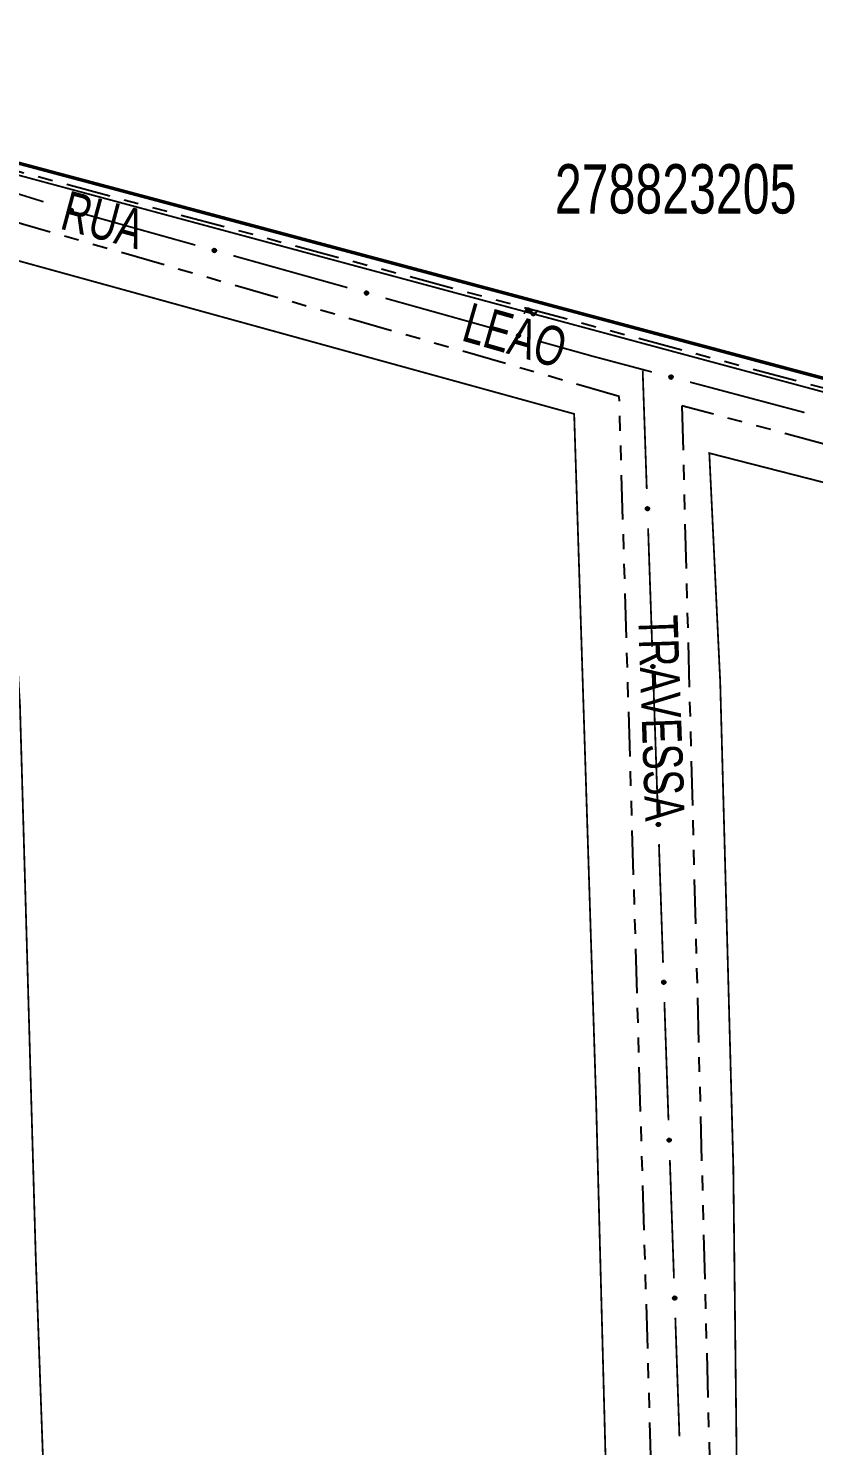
# Model space of a CAD drawing. Extents: x 205807 to 207855, y 4874692 to 4876446.
# Drawn here: x 206377.4 to 206456.9, y 4875263.7 to 4875407.2 of the extents above; entities that cross this region are included whole.
import ezdxf

# ---------------------------------------------------------------- set-up
doc = ezdxf.new("R2010")
doc.units = 0
doc.header["$LTSCALE"] = 1.5
doc.header["$MEASUREMENT"] = 0
doc.linetypes.add('TRACO_25', pattern=[8, 3, -1, 1, -1, 1, -1])
for name, color, linetype in [('CD_MALHA_LOTES', 7, 'CONTINUOUS'), ('CD_TXT_QUADRA', 7, 'CONTINUOUS'), ('RU-QUADRA', 210, 'CONTINUOUS'), ('SV-EIXO-RUA-N-PAV', 6, 'CONTINUOUS'), ('SV-RUA-NAO-PAV', 7, 'CONTINUOUS'), ('SV-TXT-RUA-N-PAV', 7, 'CONTINUOUS')]:
    doc.layers.add(name, color=color, linetype=linetype)
doc.styles.add('ARIAL', font='ARIAL.SHX')

msp = doc.modelspace()

# ---------------------------------------------------------------- linework, layer by layer
at = {"layer": 'CD_MALHA_LOTES', "linetype": 'Continuous', "const_width": 0.35, "flags": 128}
msp.add_lwpolyline([(206488.867871, 4875363.483555), (206370.643294, 4875395.08176)], dxfattribs=at)
at = {"layer": 'RU-QUADRA', "linetype": 'Continuous', "const_width": 0.18, "flags": 128}
for points in [[(206370.172685, 4875407.883727), (206370.639646, 4875393.874907), (206491.348981, 4875361.36277), (206477.4569, 4875454.404684)], [(206376.517047, 4875338.648724), (206375.884956, 4875349.547173), (206375.380263, 4875358.914894), (206374.142032, 4875384.26973), (206432.654141, 4875368.1513), (206434.862145, 4875299.040771), (206437.40135, 4875203.213393), (206380.434844, 4875198.797385), (206380.434066, 4875218.348207), (206379.69159, 4875238.77867), (206378.11644, 4875282.701541)], [(206479.558369, 4875206.172711), (206449.740812, 4875204.006396), (206449.665629, 4875213.936201), (206448.772571, 4875291.975158), (206447.447768, 4875340.992849), (206446.343766, 4875364.176892), (206492.932653, 4875352.25367), (206497.127861, 4875349.824866), (206499.115064, 4875345.188057), (206499.556665, 4875340.551249), (206503.972673, 4875263.271105), (206507.72628, 4875208.291803)]]:
    msp.add_lwpolyline(points, close=True, dxfattribs=at)
at = {"layer": 'SV-EIXO-RUA-N-PAV', "const_width": 0.18}
for points in [[(206367.435305, 4875393.197152), (206378.896075, 4875389.640361)], [(206382.724852, 4875388.48365), (206394.281259, 4875385.251088)], [(206398.133395, 4875384.173568), (206409.689802, 4875380.941006)], [(206413.541938, 4875379.863486), (206425.098345, 4875376.630924)], [(206428.950481, 4875375.553404), (206433.76565, 4875374.206503)], [(206433.76565, 4875374.206503), (206434.432667, 4875374.019925)], [(206434.432667, 4875374.019925), (206440.528357, 4875372.399552)], [(206439.595766, 4875372.544754), (206440.007541, 4875360.551821)], [(206444.394107, 4875371.371947), (206455.991359, 4875368.289133)], [(206440.144799, 4875356.554177), (206440.556574, 4875344.561244)], [(206440.693832, 4875340.563599), (206441.105606, 4875328.570666)], [(206441.242864, 4875324.573022), (206441.551695, 4875315.578322)], [(206441.551695, 4875315.578322), (206441.562661, 4875315.258937)], [(206441.562661, 4875315.258937), (206441.65539, 4875312.580115)], [(206441.793768, 4875308.582509), (206442.208904, 4875296.589692)], [(206442.347283, 4875292.592087), (206442.762419, 4875280.599269)], [(206442.900798, 4875276.601664), (206443.315934, 4875264.608847)]]:
    msp.add_lwpolyline(points, dxfattribs=at)
at = {"layer": 'SV-EIXO-RUA-N-PAV'}
for points in [[(206381.586579, 4875388.916354), (206381.628856, 4875388.940944), (206381.670219, 4875388.953434), (206381.707716, 4875388.953921), (206381.740964, 4875388.945711), (206381.774032, 4875388.933481), (206381.804651, 4875388.913795), (206381.833794, 4875388.884418), (206381.85876, 4875388.842182), (206381.868769, 4875388.798968), (206381.871213, 4875388.762232), (206381.864649, 4875388.72707), (206381.85223, 4875388.695146), (206381.830729, 4875388.664017), (206381.80067, 4875388.634773), (206381.757593, 4875388.610697), (206381.716957, 4875388.598731), (206381.680675, 4875388.599213), (206381.645368, 4875388.606036), (206381.611758, 4875388.618926), (206381.581814, 4875388.638424), (206381.552424, 4875388.668741), (206381.529225, 4875388.711574), (206381.516828, 4875388.751967), (206381.516799, 4875388.788245), (206381.5243, 4875388.822854), (206381.536163, 4875388.85617), (206381.55467, 4875388.887773), (206381.586579, 4875388.916354)], [(206396.098611, 4875384.857044), (206396.140888, 4875384.881634), (206396.182252, 4875384.894124), (206396.219749, 4875384.894611), (206396.252996, 4875384.886401), (206396.286064, 4875384.874171), (206396.316683, 4875384.854485), (206396.345827, 4875384.825108), (206396.370792, 4875384.782872), (206396.380801, 4875384.739658), (206396.383246, 4875384.702922), (206396.376681, 4875384.66776), (206396.364262, 4875384.635836), (206396.342762, 4875384.604707), (206396.312703, 4875384.575463), (206396.269625, 4875384.551387), (206396.22899, 4875384.539421), (206396.192708, 4875384.539903), (206396.157401, 4875384.546726), (206396.123791, 4875384.559616), (206396.093846, 4875384.579114), (206396.064457, 4875384.609431), (206396.041257, 4875384.652264), (206396.02886, 4875384.692657), (206396.028832, 4875384.728935), (206396.036332, 4875384.763544), (206396.048195, 4875384.79686), (206396.066703, 4875384.828463), (206396.098611, 4875384.857044)], [(206411.507154, 4875380.546962), (206411.549431, 4875380.571552), (206411.590795, 4875380.584042), (206411.628292, 4875380.584529), (206411.661539, 4875380.576319), (206411.694607, 4875380.564089), (206411.725226, 4875380.544403), (206411.75437, 4875380.515026), (206411.779335, 4875380.47279), (206411.789344, 4875380.429576), (206411.791789, 4875380.39284), (206411.785224, 4875380.357678), (206411.772805, 4875380.325754), (206411.751305, 4875380.294625), (206411.721246, 4875380.265381), (206411.678168, 4875380.241305), (206411.637532, 4875380.229339), (206411.601251, 4875380.229821), (206411.565944, 4875380.236644), (206411.532334, 4875380.249534), (206411.502389, 4875380.269032), (206411.473, 4875380.299349), (206411.4498, 4875380.342182), (206411.437403, 4875380.382575), (206411.437375, 4875380.418853), (206411.444875, 4875380.453462), (206411.456738, 4875380.486778), (206411.475245, 4875380.518381), (206411.507154, 4875380.546962)], [(206426.915697, 4875376.23688), (206426.957974, 4875376.26147), (206426.999337, 4875376.27396), (206427.036835, 4875376.274447), (206427.070082, 4875376.266237), (206427.10315, 4875376.254007), (206427.133769, 4875376.234321), (206427.162913, 4875376.204944), (206427.187878, 4875376.162708), (206427.197887, 4875376.119494), (206427.200331, 4875376.082758), (206427.193767, 4875376.047596), (206427.181348, 4875376.015672), (206427.159848, 4875375.984543), (206427.129789, 4875375.955299), (206427.086711, 4875375.931223), (206427.046075, 4875375.919257), (206427.009794, 4875375.919739), (206426.974487, 4875375.926562), (206426.940877, 4875375.939452), (206426.910932, 4875375.95895), (206426.881542, 4875375.989267), (206426.858343, 4875376.0321), (206426.845946, 4875376.072493), (206426.845918, 4875376.108771), (206426.853418, 4875376.14338), (206426.865281, 4875376.176696), (206426.883788, 4875376.208299), (206426.915697, 4875376.23688)], [(206442.350653, 4875372.029047), (206442.392609, 4875372.054183), (206442.433807, 4875372.067206), (206442.471295, 4875372.068178), (206442.504646, 4875372.060399), (206442.537869, 4875372.048598), (206442.56874, 4875372.029309), (206442.598262, 4875372.000312), (206442.623771, 4875371.958402), (206442.634338, 4875371.915322), (206442.637258, 4875371.87862), (206442.631148, 4875371.843376), (206442.619143, 4875371.811294), (206442.598048, 4875371.779889), (206442.568369, 4875371.750259), (206442.525607, 4875371.725628), (206442.485129, 4875371.713138), (206442.448845, 4875371.71315), (206442.413452, 4875371.719516), (206442.379678, 4875371.73197), (206442.349484, 4875371.751079), (206442.319705, 4875371.781014), (206442.295953, 4875371.823543), (206442.283035, 4875371.863772), (206442.282537, 4875371.900047), (206442.289589, 4875371.93475), (206442.30102, 4875371.968217), (206442.319117, 4875372.000056), (206442.350653, 4875372.029047)], [(206440.181255, 4875358.700372), (206440.217474, 4875358.667506), (206440.241882, 4875358.631852), (206440.253681, 4875358.596256), (206440.255905, 4875358.562082), (206440.254242, 4875358.526865), (206440.244732, 4875358.491728), (206440.225539, 4875358.455067), (206440.192824, 4875358.418503), (206440.154657, 4875358.3959), (206440.120378, 4875358.382466), (206440.084877, 4875358.378095), (206440.050692, 4875358.380283), (206440.01452, 4875358.391369), (206439.977559, 4875358.411182), (206439.941588, 4875358.444968), (206439.917899, 4875358.480086), (206439.907391, 4875358.514815), (206439.903223, 4875358.550533), (206439.905351, 4875358.586468), (206439.914885, 4875358.620905), (206439.934901, 4875358.658084), (206439.968718, 4875358.693145), (206440.003474, 4875358.717172), (206440.038047, 4875358.728164), (206440.073304, 4875358.731476), (206440.108648, 4875358.730238), (206440.144366, 4875358.722149), (206440.181255, 4875358.700372)], [(206440.730288, 4875342.709795), (206440.766507, 4875342.676928), (206440.790915, 4875342.641275), (206440.802713, 4875342.605679), (206440.804937, 4875342.571505), (206440.803275, 4875342.536287), (206440.793765, 4875342.50115), (206440.774572, 4875342.46449), (206440.741857, 4875342.427926), (206440.70369, 4875342.405323), (206440.669411, 4875342.391889), (206440.63391, 4875342.387518), (206440.599725, 4875342.389706), (206440.563553, 4875342.400791), (206440.526592, 4875342.420605), (206440.490621, 4875342.45439), (206440.466932, 4875342.489508), (206440.456424, 4875342.524238), (206440.452256, 4875342.559956), (206440.454384, 4875342.59589), (206440.463918, 4875342.630328), (206440.483934, 4875342.667506), (206440.517751, 4875342.702567), (206440.552507, 4875342.726594), (206440.58708, 4875342.737587), (206440.622337, 4875342.740899), (206440.65768, 4875342.739661), (206440.693399, 4875342.731572), (206440.730288, 4875342.709795)], [(206441.279321, 4875326.719218), (206441.31554, 4875326.686351), (206441.339948, 4875326.650698), (206441.351746, 4875326.615101), (206441.35397, 4875326.580928), (206441.352308, 4875326.54571), (206441.342798, 4875326.510573), (206441.323604, 4875326.473913), (206441.29089, 4875326.437349), (206441.252723, 4875326.414746), (206441.218444, 4875326.401311), (206441.182943, 4875326.396941), (206441.148758, 4875326.399129), (206441.112586, 4875326.410214), (206441.075624, 4875326.430027), (206441.039654, 4875326.463813), (206441.015965, 4875326.498931), (206441.005457, 4875326.533661), (206441.001289, 4875326.569379), (206441.003417, 4875326.605313), (206441.012951, 4875326.63975), (206441.032967, 4875326.676929), (206441.066784, 4875326.71199), (206441.10154, 4875326.736017), (206441.136113, 4875326.74701), (206441.17137, 4875326.750322), (206441.206713, 4875326.749084), (206441.242432, 4875326.740995), (206441.279321, 4875326.719218)], [(206441.829623, 4875310.728715), (206441.865852, 4875310.695859), (206441.890269, 4875310.660212), (206441.902078, 4875310.624619), (206441.904311, 4875310.590446), (206441.902659, 4875310.555228), (206441.893159, 4875310.520088), (206441.873976, 4875310.483422), (206441.841271, 4875310.446849), (206441.803111, 4875310.424235), (206441.768835, 4875310.410792), (206441.733336, 4875310.406411), (206441.69915, 4875310.40859), (206441.662975, 4875310.419665), (206441.626008, 4875310.439468), (206441.590028, 4875310.473243), (206441.566329, 4875310.508354), (206441.555811, 4875310.543081), (206441.551633, 4875310.578798), (206441.553751, 4875310.614733), (206441.563276, 4875310.649173), (206441.583281, 4875310.686357), (206441.617088, 4875310.721428), (206441.651837, 4875310.745464), (206441.686407, 4875310.756467), (206441.721664, 4875310.759789), (206441.757007, 4875310.758561), (206441.792728, 4875310.750482), (206441.829623, 4875310.728715)], [(206442.383138, 4875294.738292), (206442.419366, 4875294.705436), (206442.443784, 4875294.669789), (206442.455592, 4875294.634196), (206442.457826, 4875294.600023), (206442.456173, 4875294.564805), (206442.446673, 4875294.529665), (206442.42749, 4875294.493), (206442.394786, 4875294.456426), (206442.356625, 4875294.433813), (206442.32235, 4875294.420369), (206442.28685, 4875294.415988), (206442.252664, 4875294.418167), (206442.21649, 4875294.429242), (206442.179522, 4875294.449045), (206442.143542, 4875294.48282), (206442.119844, 4875294.517932), (206442.109326, 4875294.552659), (206442.105148, 4875294.588375), (206442.107266, 4875294.62431), (206442.11679, 4875294.65875), (206442.136796, 4875294.695935), (206442.170603, 4875294.731005), (206442.205352, 4875294.755042), (206442.239922, 4875294.766044), (206442.275178, 4875294.769366), (206442.310522, 4875294.768138), (206442.346243, 4875294.760059), (206442.383138, 4875294.738292)], [(206442.936652, 4875278.747869), (206442.972881, 4875278.715013), (206442.997299, 4875278.679366), (206443.009107, 4875278.643774), (206443.011341, 4875278.6096), (206443.009688, 4875278.574382), (206443.000188, 4875278.539242), (206442.981005, 4875278.502577), (206442.948301, 4875278.466004), (206442.91014, 4875278.44339), (206442.875865, 4875278.429946), (206442.840365, 4875278.425565), (206442.806179, 4875278.427744), (206442.770004, 4875278.438819), (206442.733037, 4875278.458622), (206442.697057, 4875278.492398), (206442.673358, 4875278.527509), (206442.662841, 4875278.562236), (206442.658662, 4875278.597953), (206442.660781, 4875278.633887), (206442.670305, 4875278.668327), (206442.69031, 4875278.705512), (206442.724117, 4875278.740582), (206442.758867, 4875278.764619), (206442.793437, 4875278.775621), (206442.828693, 4875278.778943), (206442.864037, 4875278.777715), (206442.899757, 4875278.769636), (206442.936652, 4875278.747869)]]:
    msp.add_lwpolyline(points, close=True, dxfattribs=at)
for points in [[(206381.516799, 4875388.788245), (206381.864649, 4875388.72707)], [(206381.516828, 4875388.751967), (206381.85223, 4875388.695146)], [(206381.519948, 4875388.768431), (206381.855398, 4875388.711438)], [(206381.522935, 4875388.804434), (206381.865533, 4875388.742608)], [(206381.5243, 4875388.822854), (206381.871213, 4875388.762232)], [(206381.524846, 4875388.730221), (206381.836642, 4875388.679845)], [(206381.529225, 4875388.711574), (206381.830729, 4875388.664017)], [(206381.534174, 4875388.839547), (206381.865681, 4875388.783657)], [(206381.536163, 4875388.85617), (206381.868769, 4875388.798968)], [(206381.544934, 4875388.690596), (206381.81263, 4875388.649722)], [(206381.549933, 4875388.870561), (206381.859469, 4875388.822234)], [(206381.552424, 4875388.668741), (206381.80067, 4875388.634773)], [(206381.55467, 4875388.887773), (206381.85876, 4875388.842182)], [(206381.57095, 4875388.900105), (206381.842376, 4875388.862438)], [(206381.573063, 4875388.65439), (206381.771535, 4875388.624378)], [(206381.581814, 4875388.638424), (206381.757593, 4875388.610697)], [(206381.586579, 4875388.916354), (206381.833794, 4875388.884418)], [(206381.601137, 4875388.628118), (206381.730964, 4875388.605971)], [(206381.610151, 4875388.928813), (206381.811987, 4875388.900693)], [(206381.611758, 4875388.618926), (206381.716957, 4875388.598731)], [(206381.628856, 4875388.940944), (206381.804651, 4875388.913795)], [(206381.652404, 4875388.948166), (206381.78055, 4875388.925073)], [(206381.670219, 4875388.953434), (206381.774032, 4875388.933481)], [(206396.046206, 4875384.780237), (206396.377713, 4875384.724347)], [(206396.048195, 4875384.79686), (206396.380801, 4875384.739658)], [(206396.061966, 4875384.811251), (206396.371501, 4875384.762924)], [(206396.066703, 4875384.828463), (206396.370792, 4875384.782872)], [(206396.082982, 4875384.840795), (206396.354409, 4875384.803128)], [(206396.098611, 4875384.857044), (206396.345827, 4875384.825108)], [(206396.122184, 4875384.869503), (206396.32402, 4875384.841383)], [(206396.140888, 4875384.881634), (206396.316683, 4875384.854485)], [(206396.164437, 4875384.888856), (206396.292583, 4875384.865763)], [(206396.182252, 4875384.894124), (206396.286064, 4875384.874171)], [(206396.028832, 4875384.728935), (206396.376681, 4875384.66776)], [(206396.02886, 4875384.692657), (206396.364262, 4875384.635836)], [(206396.031981, 4875384.709121), (206396.36743, 4875384.652128)], [(206396.034968, 4875384.745125), (206396.377566, 4875384.683298)], [(206396.036332, 4875384.763544), (206396.383246, 4875384.702922)], [(206396.036879, 4875384.670911), (206396.348675, 4875384.620535)], [(206396.041257, 4875384.652264), (206396.342762, 4875384.604707)], [(206396.056967, 4875384.631287), (206396.324663, 4875384.590412)], [(206396.064457, 4875384.609431), (206396.312703, 4875384.575463)], [(206396.085096, 4875384.59508), (206396.283568, 4875384.565068)], [(206396.093846, 4875384.579114), (206396.269625, 4875384.551387)], [(206396.113169, 4875384.568808), (206396.242997, 4875384.546662)], [(206396.123791, 4875384.559616), (206396.22899, 4875384.539421)], [(206411.454749, 4875380.470155), (206411.786256, 4875380.414265)], [(206411.456738, 4875380.486778), (206411.789344, 4875380.429576)], [(206411.470509, 4875380.501169), (206411.780044, 4875380.452842)], [(206411.475245, 4875380.518381), (206411.779335, 4875380.47279)], [(206411.491525, 4875380.530713), (206411.762952, 4875380.493046)], [(206411.507154, 4875380.546962), (206411.75437, 4875380.515026)], [(206411.530727, 4875380.559421), (206411.732562, 4875380.531301)], [(206411.549431, 4875380.571552), (206411.725226, 4875380.544403)], [(206411.57298, 4875380.578774), (206411.701126, 4875380.555681)], [(206411.590795, 4875380.584042), (206411.694607, 4875380.564089)], [(206411.437375, 4875380.418853), (206411.785224, 4875380.357678)], [(206411.437403, 4875380.382575), (206411.772805, 4875380.325754)], [(206411.440524, 4875380.399039), (206411.775973, 4875380.342046)], [(206411.443511, 4875380.435043), (206411.786109, 4875380.373216)], [(206411.444875, 4875380.453462), (206411.791789, 4875380.39284)], [(206411.445422, 4875380.360829), (206411.757218, 4875380.310453)], [(206411.4498, 4875380.342182), (206411.751305, 4875380.294625)], [(206411.46551, 4875380.321204), (206411.733206, 4875380.28033)], [(206411.473, 4875380.299349), (206411.721246, 4875380.265381)], [(206411.493639, 4875380.284998), (206411.692111, 4875380.254986)], [(206411.502389, 4875380.269032), (206411.678168, 4875380.241305)], [(206411.521712, 4875380.258726), (206411.65154, 4875380.236579)], [(206411.532334, 4875380.249534), (206411.637532, 4875380.229339)], [(206426.865281, 4875376.176696), (206427.197887, 4875376.119494)], [(206426.879052, 4875376.191087), (206427.188587, 4875376.14276)], [(206426.883788, 4875376.208299), (206427.187878, 4875376.162708)], [(206426.900068, 4875376.220631), (206427.171495, 4875376.182964)], [(206426.915697, 4875376.23688), (206427.162913, 4875376.204944)], [(206426.93927, 4875376.249339), (206427.141105, 4875376.221219)], [(206426.957974, 4875376.26147), (206427.133769, 4875376.234321)], [(206426.981523, 4875376.268692), (206427.109668, 4875376.245599)], [(206426.999337, 4875376.27396), (206427.10315, 4875376.254007)], [(206426.845918, 4875376.108771), (206427.193767, 4875376.047596)], [(206426.845946, 4875376.072493), (206427.181348, 4875376.015672)], [(206426.849067, 4875376.088956), (206427.184516, 4875376.031964)], [(206426.852053, 4875376.12496), (206427.194652, 4875376.063134)], [(206426.853418, 4875376.14338), (206427.200331, 4875376.082758)], [(206426.853965, 4875376.050747), (206427.16576, 4875376.000371)], [(206426.858343, 4875376.0321), (206427.159848, 4875375.984543)], [(206426.863292, 4875376.160073), (206427.194799, 4875376.104183)], [(206426.874053, 4875376.011122), (206427.141749, 4875375.970248)], [(206426.881542, 4875375.989267), (206427.129789, 4875375.955299)], [(206426.902181, 4875375.974916), (206427.100654, 4875375.944904)], [(206426.910932, 4875375.95895), (206427.086711, 4875375.931223)], [(206426.930255, 4875375.948644), (206427.060083, 4875375.926497)], [(206426.940877, 4875375.939452), (206427.046075, 4875375.919257)], [(206442.282537, 4875371.900047), (206442.631148, 4875371.843376)], [(206442.283035, 4875371.863772), (206442.619143, 4875371.811294)], [(206442.285942, 4875371.880275), (206442.6221, 4875371.827626)], [(206442.288463, 4875371.916314), (206442.631832, 4875371.858925)], [(206442.289589, 4875371.93475), (206442.637258, 4875371.87862)], [(206442.299246, 4875371.951569), (206442.631448, 4875371.899972)], [(206442.30102, 4875371.968217), (206442.634338, 4875371.915322)], [(206442.314604, 4875371.982785), (206442.624738, 4875371.938465)], [(206442.319117, 4875372.000056), (206442.623771, 4875371.958402)], [(206442.335236, 4875372.012598), (206442.607127, 4875371.978445)], [(206442.350653, 4875372.029047), (206442.598262, 4875372.000312)], [(206442.374063, 4875372.04181), (206442.576246, 4875372.016304)], [(206442.392609, 4875372.054183), (206442.56874, 4875372.029309)], [(206442.416062, 4875372.061708), (206442.544496, 4875372.040274)], [(206442.433807, 4875372.067206), (206442.537869, 4875372.048598)], [(206442.291334, 4875371.842132), (206442.603755, 4875371.795793)], [(206442.295953, 4875371.823543), (206442.598048, 4875371.779889)], [(206442.311933, 4875371.80277), (206442.580135, 4875371.765362)], [(206442.319705, 4875371.781014), (206442.568369, 4875371.750259)], [(206442.340527, 4875371.766931), (206442.539371, 4875371.739488)], [(206442.349484, 4875371.751079), (206442.525607, 4875371.725628)], [(206442.368938, 4875371.741024), (206442.499042, 4875371.720558)], [(206442.379678, 4875371.73197), (206442.485129, 4875371.713138)], [(206439.905351, 4875358.586468), (206439.917899, 4875358.480086)], [(206439.910902, 4875358.599371), (206439.929035, 4875358.468922)], [(206439.914885, 4875358.620905), (206439.941588, 4875358.444968)], [(206439.92746, 4875358.634072), (206439.958843, 4875358.435812)], [(206439.934901, 4875358.658084), (206439.977559, 4875358.411182)], [(206439.95347, 4875358.671829), (206439.995424, 4875358.4043)], [(206439.968718, 4875358.693145), (206440.01452, 4875358.391369)], [(206439.98517, 4875358.702955), (206440.031396, 4875358.390517)], [(206440.003474, 4875358.717172), (206440.050692, 4875358.380283)], [(206440.020111, 4875358.719173), (206440.06718, 4875358.382188)], [(206440.038047, 4875358.728164), (206440.084877, 4875358.378095)], [(206440.055334, 4875358.727209), (206440.099956, 4875358.381948)], [(206440.073304, 4875358.731476), (206440.120378, 4875358.382466)], [(206440.092201, 4875358.72711), (206440.139129, 4875358.394216)], [(206440.108648, 4875358.730238), (206440.154657, 4875358.3959)], [(206440.126528, 4875358.721462), (206440.174024, 4875358.411798)], [(206440.144366, 4875358.722149), (206440.192824, 4875358.418503)], [(206440.161042, 4875358.710359), (206440.207181, 4875358.440243)], [(206440.181255, 4875358.700372), (206440.225539, 4875358.455067)], [(206440.200257, 4875358.681668), (206440.234461, 4875358.480774)], [(206440.217474, 4875358.667506), (206440.244732, 4875358.491728)], [(206440.231476, 4875358.647241), (206440.248198, 4875358.518109)], [(206440.241882, 4875358.631852), (206440.254242, 4875358.526865)], [(206440.454384, 4875342.59589), (206440.466932, 4875342.489508)], [(206440.459935, 4875342.608793), (206440.478067, 4875342.478345)], [(206440.463918, 4875342.630328), (206440.490621, 4875342.45439)], [(206440.476493, 4875342.643495), (206440.507876, 4875342.445235)], [(206440.483934, 4875342.667506), (206440.526592, 4875342.420605)], [(206440.502503, 4875342.681252), (206440.544456, 4875342.413723)], [(206440.517751, 4875342.702567), (206440.563553, 4875342.400791)], [(206440.534202, 4875342.712378), (206440.580428, 4875342.39994)], [(206440.552507, 4875342.726594), (206440.599725, 4875342.389706)], [(206440.569144, 4875342.728596), (206440.616213, 4875342.391611)], [(206440.58708, 4875342.737587), (206440.63391, 4875342.387518)], [(206440.604366, 4875342.736632), (206440.648989, 4875342.391371)], [(206440.622337, 4875342.740899), (206440.669411, 4875342.391889)], [(206440.641234, 4875342.736532), (206440.688162, 4875342.403639)], [(206440.65768, 4875342.739661), (206440.70369, 4875342.405323)], [(206440.675561, 4875342.730884), (206440.723057, 4875342.421221)], [(206440.693399, 4875342.731572), (206440.741857, 4875342.427926)], [(206440.710075, 4875342.719781), (206440.756213, 4875342.449666)], [(206440.730288, 4875342.709795), (206440.774572, 4875342.46449)], [(206440.749289, 4875342.691091), (206440.783494, 4875342.490197)], [(206440.766507, 4875342.676928), (206440.793765, 4875342.50115)], [(206440.780509, 4875342.656664), (206440.79723, 4875342.527532)], [(206440.790915, 4875342.641275), (206440.803275, 4875342.536287)], [(206441.003417, 4875326.605313), (206441.015965, 4875326.498931)], [(206441.008968, 4875326.618216), (206441.0271, 4875326.487767)], [(206441.012951, 4875326.63975), (206441.039654, 4875326.463813)], [(206441.025526, 4875326.652918), (206441.056909, 4875326.454658)], [(206441.032967, 4875326.676929), (206441.075624, 4875326.430027)], [(206441.051536, 4875326.690675), (206441.093489, 4875326.423146)], [(206441.066784, 4875326.71199), (206441.112586, 4875326.410214)], [(206441.083235, 4875326.7218), (206441.129461, 4875326.409362)], [(206441.10154, 4875326.736017), (206441.148758, 4875326.399129)], [(206441.118177, 4875326.738019), (206441.165245, 4875326.401034)], [(206441.136113, 4875326.74701), (206441.182943, 4875326.396941)], [(206441.153399, 4875326.746054), (206441.198021, 4875326.400794)], [(206441.17137, 4875326.750322), (206441.218444, 4875326.401311)], [(206441.190266, 4875326.745955), (206441.237195, 4875326.413061)], [(206441.206713, 4875326.749084), (206441.252723, 4875326.414746)], [(206441.224593, 4875326.740307), (206441.27209, 4875326.430643)], [(206441.242432, 4875326.740995), (206441.29089, 4875326.437349)], [(206441.259108, 4875326.729204), (206441.305246, 4875326.459088)], [(206441.279321, 4875326.719218), (206441.323604, 4875326.473913)], [(206441.298322, 4875326.700513), (206441.332526, 4875326.499619)], [(206441.31554, 4875326.686351), (206441.342798, 4875326.510573)], [(206441.329541, 4875326.666087), (206441.346263, 4875326.536955)], [(206441.339948, 4875326.650698), (206441.352308, 4875326.54571)], [(206441.553751, 4875310.614733), (206441.566329, 4875310.508354)], [(206441.559299, 4875310.627638), (206441.577467, 4875310.497194)], [(206441.563276, 4875310.649173), (206441.590028, 4875310.473243)], [(206441.575847, 4875310.662344), (206441.607285, 4875310.464093)], [(206441.583281, 4875310.686357), (206441.626008, 4875310.439468)], [(206441.601846, 4875310.700108), (206441.643875, 4875310.432591)], [(206441.617088, 4875310.721428), (206441.662975, 4875310.419665)], [(206441.633537, 4875310.731243), (206441.67985, 4875310.418818)], [(206441.651837, 4875310.745464), (206441.69915, 4875310.40859)], [(206441.668474, 4875310.747471), (206441.715637, 4875310.410499)], [(206441.686407, 4875310.756467), (206441.733336, 4875310.406411)], [(206441.703694, 4875310.755517), (206441.748413, 4875310.410268)], [(206441.721664, 4875310.759789), (206441.768835, 4875310.410792)], [(206441.740561, 4875310.755427), (206441.787583, 4875310.422547)], [(206441.757007, 4875310.758561), (206441.803111, 4875310.424235)], [(206441.77489, 4875310.749789), (206441.822473, 4875310.440139)], [(206441.792728, 4875310.750482), (206441.841271, 4875310.446849)], [(206441.809408, 4875310.738696), (206441.855621, 4875310.468593)], [(206441.829623, 4875310.728715), (206441.873976, 4875310.483422)], [(206441.84863, 4875310.710016), (206441.88289, 4875310.509132)], [(206441.865852, 4875310.695859), (206441.893159, 4875310.520088)], [(206441.879859, 4875310.675598), (206441.896616, 4875310.546471)], [(206441.890269, 4875310.660212), (206441.902659, 4875310.555228)], [(206442.107266, 4875294.62431), (206442.119844, 4875294.517932)], [(206442.112813, 4875294.637215), (206442.130982, 4875294.506771)], [(206442.11679, 4875294.65875), (206442.143542, 4875294.48282)], [(206442.129361, 4875294.671921), (206442.1608, 4875294.47367)], [(206442.136796, 4875294.695935), (206442.179522, 4875294.449045)], [(206442.155361, 4875294.709685), (206442.197389, 4875294.442168)], [(206442.170603, 4875294.731005), (206442.21649, 4875294.429242)], [(206442.187051, 4875294.74082), (206442.233365, 4875294.428395)], [(206442.205352, 4875294.755042), (206442.252664, 4875294.418167)], [(206442.221988, 4875294.757048), (206442.269152, 4875294.420076)], [(206442.239922, 4875294.766044), (206442.28685, 4875294.415988)], [(206442.257209, 4875294.765094), (206442.301928, 4875294.419845)], [(206442.275178, 4875294.769366), (206442.32235, 4875294.420369)], [(206442.294076, 4875294.765005), (206442.341098, 4875294.432124)], [(206442.310522, 4875294.768138), (206442.356625, 4875294.433813)], [(206442.328405, 4875294.759366), (206442.375988, 4875294.449716)], [(206442.346243, 4875294.760059), (206442.394786, 4875294.456426)], [(206442.362922, 4875294.748273), (206442.409136, 4875294.47817)], [(206442.383138, 4875294.738292), (206442.42749, 4875294.493)], [(206442.402144, 4875294.719593), (206442.436405, 4875294.518709)], [(206442.419366, 4875294.705436), (206442.446673, 4875294.529665)], [(206442.433373, 4875294.685175), (206442.450131, 4875294.556048)], [(206442.443784, 4875294.669789), (206442.456173, 4875294.564805)], [(206442.660781, 4875278.633887), (206442.673358, 4875278.527509)], [(206442.666328, 4875278.646792), (206442.684497, 4875278.516348)], [(206442.670305, 4875278.668327), (206442.697057, 4875278.492398)], [(206442.682876, 4875278.681498), (206442.714315, 4875278.483247)], [(206442.69031, 4875278.705512), (206442.733037, 4875278.458622)], [(206442.708876, 4875278.719263), (206442.750904, 4875278.451745)], [(206442.724117, 4875278.740582), (206442.770004, 4875278.438819)], [(206442.740566, 4875278.750397), (206442.78688, 4875278.437972)], [(206442.758867, 4875278.764619), (206442.806179, 4875278.427744)], [(206442.775503, 4875278.766625), (206442.822666, 4875278.429653)], [(206442.793437, 4875278.775621), (206442.840365, 4875278.425565)], [(206442.810723, 4875278.774671), (206442.855442, 4875278.429423)], [(206442.828693, 4875278.778943), (206442.875865, 4875278.429946)], [(206442.847591, 4875278.774582), (206442.894612, 4875278.441701)], [(206442.864037, 4875278.777715), (206442.91014, 4875278.44339)], [(206442.881919, 4875278.768943), (206442.929502, 4875278.459293)], [(206442.899757, 4875278.769636), (206442.948301, 4875278.466004)], [(206442.916437, 4875278.75785), (206442.962651, 4875278.487747)], [(206442.936652, 4875278.747869), (206442.981005, 4875278.502577)], [(206442.955659, 4875278.72917), (206442.98992, 4875278.528286)], [(206442.972881, 4875278.715013), (206443.000188, 4875278.539242)], [(206442.986888, 4875278.694753), (206443.003646, 4875278.565625)], [(206442.997299, 4875278.679366), (206443.009688, 4875278.574382)]]:
    msp.add_lwpolyline(points, dxfattribs=at)
at = {"layer": 'SV-RUA-NAO-PAV', "linetype": 'TRACO_25'}
msp.add_polyline3d([(206368.89388, 4875408.478355, 6.014588), (206369.675264, 4875394.528917, 6.260202), (206490.705829, 4875361.95645, 5.842659), (206484.287666, 4875406.757003, 4.843831), (206477.882894, 4875448.436174, 4.557282), (206475.602154, 4875454.500905, 4.688276)], dxfattribs=at)
for points in [[(206375.865878, 4875204.28146, 6.423944), (206376.222878, 4875197.55787, 6.432131), (206376.873336, 4875196.357444, 6.432131), (206378.62632, 4875195.648364, 6.432131), (206441.55526, 4875200.770396, 5.883595), (206441.552895, 4875205.103224, 5.883595), (206441.541752, 4875225.517638, 5.899969), (206437.223691, 4875369.916096, 5.940905), (206370.561156, 4875389.169926, 5.940905), (206371.964079, 4875358.895921, 5.940905), (206373.307216, 4875329.912071, 6.088273), (206374.982863, 4875263.609522, 6.448505)], [(206447.957788, 4875201.164529, 5.859033), (206482.561332, 4875202.753154, 5.859033), (206510.370822, 4875204.031848, 4.21), (206503.735707, 4875343.218833, 5.834472), (206502.544685, 4875349.201737, 5.834472), (206499.842106, 4875352.443754, 5.842659), (206493.111684, 4875355.627793, 5.842659), (206443.56722, 4875368.98106, 5.842659), (206447.558597, 4875216.422448, 5.842659)]]:
    msp.add_polyline3d(points, close=True, dxfattribs=at)

# ---------------------------------------------------------------- texts
at = {"layer": 'CD_TXT_QUADRA', "style": 'ARIAL', "width": 0.7}
msp.add_text('278823205', height=5, dxfattribs=at).set_placement((206430.702463, 4875388.446489))
at = {"layer": 'SV-TXT-RUA-N-PAV', "style": 'ARIAL', "width": 0.7}
for s, rotation, p in [('RUA', 345, (206380.439084, 4875386.941789)), ('LEÃO', 344, (206421.100148, 4875375.627406)), ('TRAVESSA        ', 272, (206439.132446, 4875347.695023))]:
    msp.add_text(s, height=4, rotation=rotation, dxfattribs=at).set_placement(p)

doc.saveas('drawing.dxf')
